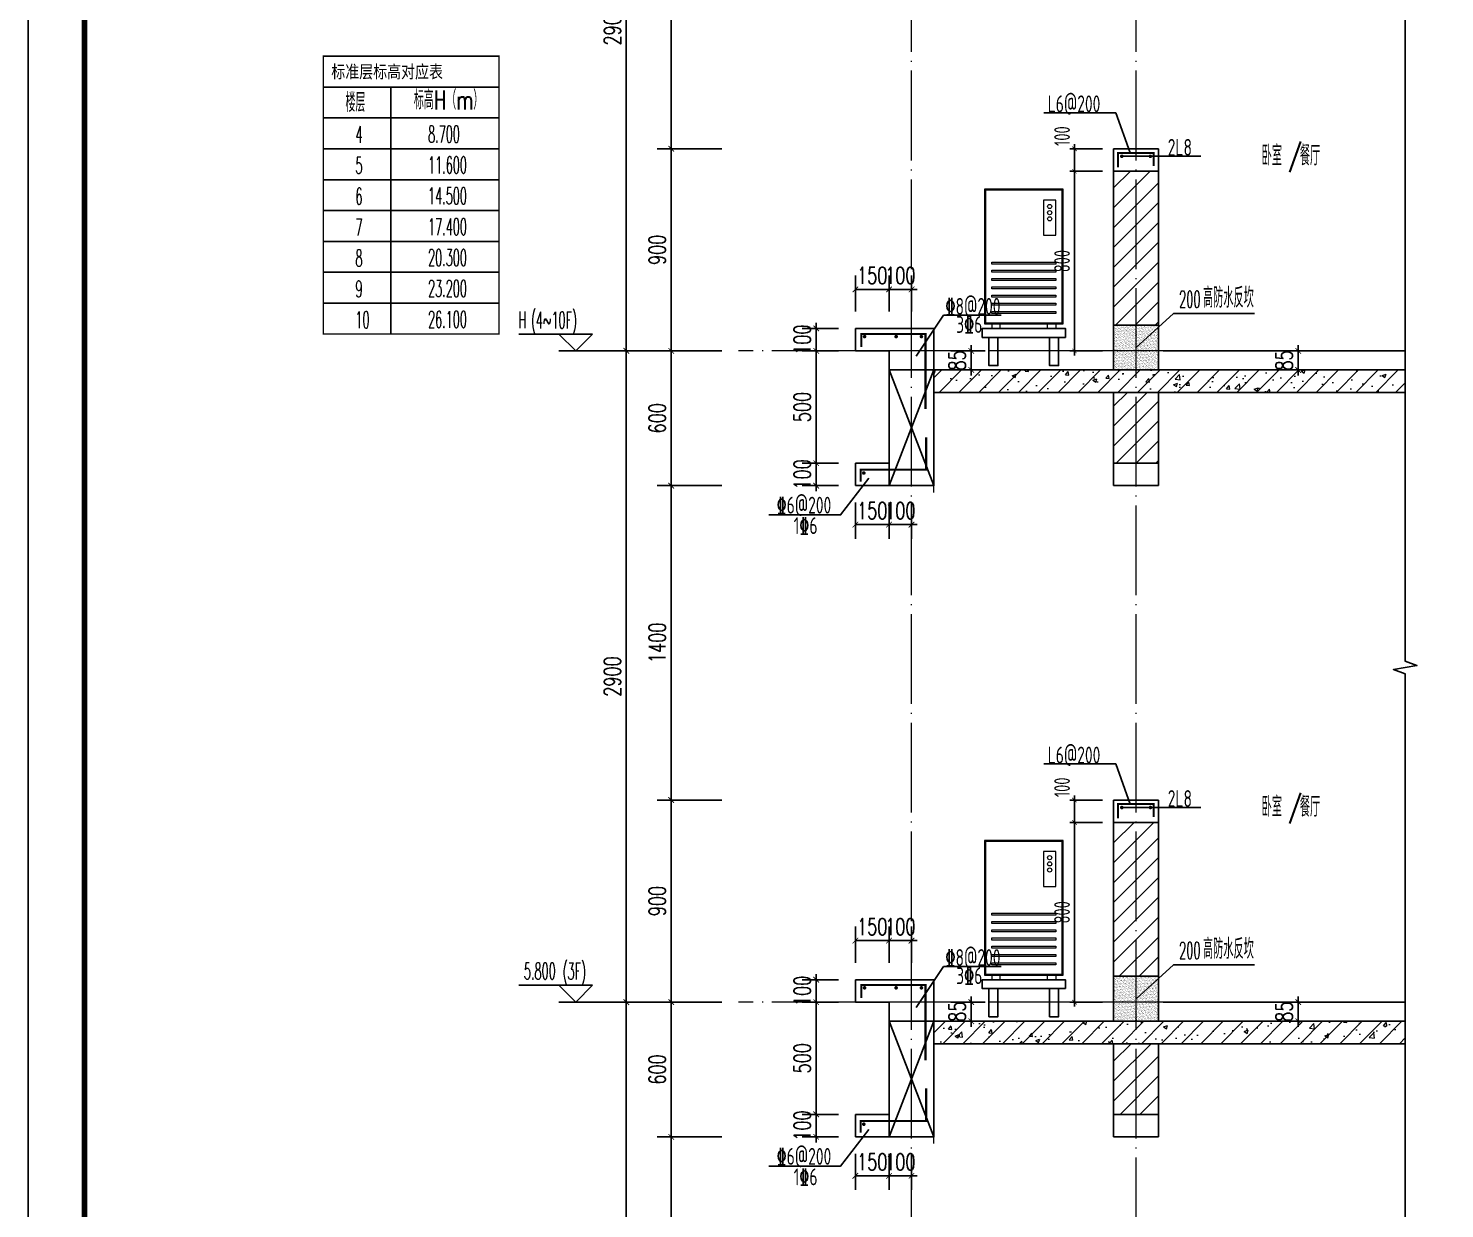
# Model space of a CAD drawing. Extents: x -668857 to 143095, y -247466 to 228182.
# Drawn here: x 81735 to 88043, y 157463 to 162720 of the extents above; entities that cross this region are included whole.
import ezdxf

# ---------------------------------------------------------------- set-up
doc = ezdxf.new("R2010")
doc.units = 0
doc.header["$LTSCALE"] = 1000
doc.linetypes.add('DOTE', pattern=[2.42, 2, -0.2, 0.02, -0.2])
doc.layers.get('0').update_dxf_attribs({"linetype": 'CONTINUOUS'})
doc.layers.get('DEFPOINTS').update_dxf_attribs({"linetype": 'CONTINUOUS'})
for name, color, linetype in [('C-Sheet-图框', 101, 'CONTINUOUS'), ('DIM', 2, 'CONTINUOUS'), ('DIM_ELEV', 3, 'CONTINUOUS'), ('DIM_IDEN', 67, 'CONTINUOUS'), ('DIM_SYMB', 3, 'CONTINUOUS'), ('PUB_DIM', 3, 'CONTINUOUS'), ('PUB_TEXT', 2, 'CONTINUOUS'), ('REIN', 6, 'CONTINUOUS'), ('S-大样-砼线', 7, 'CONTINUOUS'), ('S-引出线', 40, 'CONTINUOUS'), ('TEXT', 2, 'CONTINUOUS'), ('WALL', 5, 'CONTINUOUS'), ('yichutu', 7, 'CONTINUOUS'), ('看线', 251, 'CONTINUOUS'), ('空调外机', 8, 'CONTINUOUS'), ('立面-看线', 251, 'CONTINUOUS')]:
    doc.layers.add(name, color=color, linetype=linetype)
for name, color, linetype, lineweight in [('DOTE', 19, 'DOTE', 9), ('PUB_HATCH', 8, 'CONTINUOUS', 9), ('内粉刷', 37, 'CONTINUOUS', 9), ('图框', 9, 'CONTINUOUS', 18), ('平面-空调室外机', 143, 'CONTINUOUS', 9)]:
    doc.layers.add(name, color=color, linetype=linetype, lineweight=lineweight)
doc.styles.add('_TCH_DIM', font='SIMPLEX.shx', dxfattribs={"width": 0.7, "bigfont": 'GBCBIG.shx'})
doc.styles.add('_TCH_DIM_T3', font='SIMPLEX', dxfattribs={"width": 0.705882, "bigfont": 'GBCBIG'})
doc.styles.add('DIM_FONT_T3', font='SIMPLEX', dxfattribs={"width": 0.705882, "bigfont": 'GBCBIG'})
doc.styles.add('TSSD_DIMENSION', font='Tssdeng.shx', dxfattribs={"width": 0.7, "bigfont": 'tssdchn.shx'})
doc.styles.add('TSSD_REIN', font='tssdeng.shx', dxfattribs={"width": 0.7, "height": 300, "bigfont": 'tssdchn.shx'})
doc.styles.add('w', font='tssdeng.shx', dxfattribs={"width": 0.8, "bigfont": 'tssdchn.shx'})
doc.styles.add('宋体', font='', dxfattribs={"height": 50})
doc.styles.get('宋体').set_extended_font_data('SimSun')
doc.dimstyles.new('_TCH_ARCH&&25', dxfattribs={"dimtxt": 74.375, "dimasz": 25, "dimexe": 62.5, "dimexo": 75, "dimgap": 25, "dimtad": 1, "dimdec": 0, "dimzin": 0, "dimdsep": 46, "dimtxsty": '_TCH_DIM_T3', "dimblk": 'ARCHTICK', "dimcen": 0.09, "dimclrt": 7, "dimazin": 0, "dimtfac": 1, "dimtdec": 0, "dimtix": 1, "dimtmove": 2, "dimatfit": 3, "dimldrblk": 'ARCHTICK', "dimfxl": 0, "dimtolj": 1, "dimtzin": 0, "dimarcsym": 0})
doc.dimstyles.new('TSSD_20_20', dxfattribs={"dimtxt": 60, "dimasz": 20, "dimexe": 20, "dimexo": 50, "dimgap": 20, "dimtad": 1, "dimdec": 0, "dimzin": 0, "dimdsep": 46, "dimtxsty": 'TSSD_DIMENSION', "dimblk": 'ARCHTICK', "dimblk1": 'ARCHTICK', "dimblk2": 'ARCHTICK', "dimcen": 0, "dimdle": 20, "dimclrt": 7, "dimadec": 0, "dimazin": 0, "dimtfac": 1, "dimtdec": 0, "dimtix": 1, "dimtmove": 2, "dimatfit": 3, "dimfxl": 0, "dimtolj": 1, "dimtzin": 0, "dimarcsym": 0})
pattern_1 = [(45, (0, 44.88), (-44.1941915, 44.1941915), [])]

# ---------------------------------------------------------------- blocks, each defined once
blk = doc.blocks.new('GFDDDDRG')
at = {"layer": '图框'}
blk.add_lwpolyline([(923310, -107437), (923310, -159999), (893610, -159999), (893610, -107437)], close=True, dxfattribs=at)
blk.add_lwpolyline([(923310, -107437), (923310, -159999), (893610, -159999), (893610, -107437)], close=True, dxfattribs=at)
at = {"layer": '图框', "const_width": 50}
blk.add_lwpolyline([(894110, -159499), (922810, -159499), (922810, -108687), (894110, -108687)], close=True, dxfattribs=at)
blk = doc.blocks.new('yct-1051-594-26275-14850-25-1002.0')
at = {"layer": 'yichutu', "color": 7}
blk.add_lwpolyline([(0, 0), (0, 14850), (26275, 14850), (26275, 0)], close=True, dxfattribs=at)
blk = doc.blocks.new('A$C4D992532')
at = {"layer": 'C-Sheet-图框', "color": 0}
for p, q in [((-871.8, 1100), (-89.1, 1100)), ((-871.8, 1100), (-89.1, 1100)), ((-571.5, 1100), (-571.5, 0)), ((-871.8, 962.5), (-89.1, 962.5)), ((-871.8, 825), (-89.1, 825)), ((-871.8, 687.5), (-89.1, 687.5)), ((-871.8, 550), (-89.1, 550)), ((-871.8, 412.5), (-89.1, 412.5)), ((-871.8, 275), (-89.1, 275)), ((-871.8, 137.5), (-89.1, 137.5))]:
    blk.add_line(p, q, dxfattribs=at)
at = {"layer": 'C-Sheet-图框', "color": 0, "const_width": 6}
blk.add_lwpolyline([(-871.8, 0), (-89.1, 0), (-89.1, 1237.5), (-871.8, 1237.5)], close=True, dxfattribs=at)
at = {"layer": 'PUB_TEXT', "color": 2, "style": '宋体', "width": 0.8}
blk.add_text('标准层标高对应表', height=56.96, dxfattribs=at).set_placement((-835.8, 1139.9))
at = {"layer": 'PUB_TEXT', "style": '_TCH_DIM'}
for s, height, width, p in [('楼层', 84.4, 0.7, (-772.7, 989.5)), ('标高H（m）', 84.4, 0.7, (-468.2, 1000.6)), ('4', 74.4, 0.494118, (-728.4, 851.3)), ('8.700', 74.38, 0.494118, (-405, 853.2)), ('5', 74.4, 0.494118, (-728.4, 713.8)), ('11.600', 74.38, 0.494118, (-405, 715.7)), ('6', 74.4, 0.494118, (-728.4, 576.3)), ('14.500', 74.38, 0.494118, (-405, 578.2)), ('7', 74.4, 0.494118, (-728.4, 438.8)), ('17.400', 74.38, 0.494118, (-405, 440.7)), ('8', 74.4, 0.494118, (-728.4, 301.3)), ('20.300', 74.38, 0.494118, (-405, 303.2)), ('9', 74.4, 0.494118, (-728.4, 163.8)), ('23.200', 74.38, 0.494118, (-405, 165.7)), ('10', 74.38, 0.494118, (-728.4, 26.3)), ('26.100', 74.38, 0.494118, (-405, 28.2))]:
    blk.add_text(s, height=height, dxfattribs=dict(at, width=width)).set_placement(p)
blk = doc.blocks.new('kongtiao')
for p, q in [((-338.7, 49), (-338.7, -550.8)), ((11, 49), (-338.7, 49)), ((-334.1, 44.4), (-334.1, -546.2)), ((6.4, 44.4), (-334.1, 44.4)), ((6.4, -546.2), (6.4, 44.4)), ((11, -550.8), (11, 49)), ((-76.2, -0.5), (-76.2, -156.5)), ((-21.1, -0.5), (-76.2, -0.5)), ((-21.1, -156.5), (-21.1, -0.5)), ((-76.2, -156.5), (-21.1, -156.5)), ((-338.7, -550.8), (11, -550.8)), ((-334.1, -546.2), (6.4, -546.2)), ((-306.6, -550.8), (-306.6, -571.2)), ((-269.8, -571.2), (-269.8, -550.8)), ((-57.9, -571.2), (-57.9, -550.8)), ((-21.1, -550.8), (-21.1, -571.2)), ((-306.6, -571.2), (-269.8, -571.2)), ((-21.1, -571.2), (-57.9, -571.2))]:
    blk.add_line(p, q)
for points in [[(-306.6, -275.4), (-21.1, -275.4), (-21.1, -284.6), (-306.6, -284.6)], [(-306.6, -312.1), (-21.1, -312.1), (-21.1, -321.3), (-306.6, -321.3)], [(-306.6, -348.8), (-21.1, -348.8), (-21.1, -358), (-306.6, -358)], [(-306.6, -385.6), (-21.1, -385.6), (-21.1, -394.7), (-306.6, -394.7)], [(-306.6, -422.3), (-21.1, -422.3), (-21.1, -431.5), (-306.6, -431.5)], [(-306.6, -459), (-21.1, -459), (-21.1, -468.2), (-306.6, -468.2)], [(-306.6, -495.7), (-21.1, -495.7), (-21.1, -504.9), (-306.6, -504.9)]]:
    blk.add_lwpolyline(points, close=True)
for centre in [(-48.7, -28), (-48.7, -55.6), (-48.7, -83.1)]:
    blk.add_circle(centre, 9.18)
blk = doc.blocks.new('_ArchTick')
at = {"color": 0, "linetype": 'ByBlock', "const_width": 0.15}
blk.add_lwpolyline([(-0.5, -0.5), (0.5, 0.5)], dxfattribs=at)
blk = doc.blocks.new('*D2155')
at = {"layer": 'DEFPOINTS', "color": 0}
for p in [(926373.2, -117186.1), (926547.8, -117186.1), (926547.8, -117286.1)]:
    blk.add_point(p, dxfattribs=at)
at = {"layer": 'PUB_DIM', "color": 0, "lineweight": -2}
for p, q in [((926472.8, -117186.1), (926310.7, -117186.1)), ((926373.2, -117186.1), (926373.2, -117161.1)), ((926373.2, -117286.1), (926373.2, -117186.1)), ((926472.8, -117286.1), (926310.7, -117286.1)), ((926373.2, -117286.1), (926373.2, -117311.1))]:
    blk.add_line(p, q, dxfattribs=at)
at = {"layer": 'PUB_DIM', "color": 0, "lineweight": -2, "xscale": 25, "yscale": 25, "zscale": 25}
for p, rotation in [((926373.2, -117186.1), 270), ((926373.2, -117286.1), 90)]:
    blk.add_blockref('_ArchTick', p, dxfattribs=dict(at, rotation=rotation))
at = {"layer": 'PUB_DIM', "color": 7, "insert": (926311, -117236.1), "char_height": 74.38, "attachment_point": 5, "rotation": 90, "style": '_TCH_DIM_T3'}
blk.add_mtext('\\A1;100', dxfattribs=at)
blk = doc.blocks.new('*D2156')
at = {"layer": 'DEFPOINTS', "color": 0}
for p in [(926373.2, -117286.1), (926547.8, -117286.1), (926547.8, -117786.1)]:
    blk.add_point(p, dxfattribs=at)
at = {"layer": 'PUB_DIM', "color": 0, "lineweight": -2}
for p, q in [((926472.8, -117286.1), (926310.7, -117286.1)), ((926373.2, -117786.1), (926373.2, -117286.1)), ((926472.8, -117786.1), (926310.7, -117786.1))]:
    blk.add_line(p, q, dxfattribs=at)
at = {"layer": 'PUB_DIM', "color": 0, "lineweight": -2, "xscale": 25, "yscale": 25, "zscale": 25}
for p, rotation in [((926373.2, -117286.1), 90), ((926373.2, -117786.1), 270)]:
    blk.add_blockref('_ArchTick', p, dxfattribs=dict(at, rotation=rotation))
at = {"layer": 'PUB_DIM', "color": 7, "insert": (926311, -117536.1), "char_height": 74.38, "attachment_point": 5, "rotation": 90, "style": '_TCH_DIM_T3'}
blk.add_mtext('\\A1;500', dxfattribs=at)
blk = doc.blocks.new('*D2157')
at = {"layer": 'DEFPOINTS', "color": 0}
for p in [(926373.2, -117786.1), (926547.8, -117786.1), (926547.8, -117886.1)]:
    blk.add_point(p, dxfattribs=at)
at = {"layer": 'PUB_DIM', "color": 0, "lineweight": -2}
for p, q in [((926373.2, -117786.1), (926373.2, -117761.1)), ((926472.8, -117786.1), (926310.7, -117786.1)), ((926373.2, -117886.1), (926373.2, -117786.1)), ((926472.8, -117886.1), (926310.7, -117886.1)), ((926373.2, -117886.1), (926373.2, -117911.1))]:
    blk.add_line(p, q, dxfattribs=at)
at = {"layer": 'PUB_DIM', "color": 0, "lineweight": -2, "xscale": 25, "yscale": 25, "zscale": 25}
for p, rotation in [((926373.2, -117786.1), 270), ((926373.2, -117886.1), 90)]:
    blk.add_blockref('_ArchTick', p, dxfattribs=dict(at, rotation=rotation))
at = {"layer": 'PUB_DIM', "color": 7, "insert": (926311, -117836.1), "char_height": 74.38, "attachment_point": 5, "rotation": 90, "style": '_TCH_DIM_T3'}
blk.add_mtext('\\A1;100', dxfattribs=at)
blk = doc.blocks.new('*D2158')
at = {"layer": 'DEFPOINTS', "color": 0}
for p in [(926547.8, -117886.1), (926697.8, -117886.1), (926697.8, -118059.8)]:
    blk.add_point(p, dxfattribs=at)
at = {"layer": 'PUB_DIM', "color": 0, "lineweight": -2}
for p, q in [((926547.8, -117961.1), (926547.8, -118122.3)), ((926697.8, -117961.1), (926697.8, -118122.3)), ((926547.8, -118059.8), (926697.8, -118059.8))]:
    blk.add_line(p, q, dxfattribs=at)
at = {"layer": 'PUB_DIM', "color": 0, "lineweight": -2, "xscale": 25, "yscale": 25, "zscale": 25, "rotation": 180}
blk.add_blockref('_ArchTick', (926547.8, -118059.8), dxfattribs=at)
at = {"layer": 'PUB_DIM', "color": 0, "lineweight": -2, "xscale": 25, "yscale": 25, "zscale": 25}
blk.add_blockref('_ArchTick', (926697.8, -118059.8), dxfattribs=at)
at = {"layer": 'PUB_DIM', "color": 7, "insert": (926622.8, -117997.6), "char_height": 74.38, "attachment_point": 5, "style": '_TCH_DIM_T3'}
blk.add_mtext('\\A1;150', dxfattribs=at)
blk = doc.blocks.new('*D2159')
at = {"layer": 'DEFPOINTS', "color": 0}
for p in [(926697.8, -117886.1), (926797.8, -117886.1), (926797.8, -118059.8)]:
    blk.add_point(p, dxfattribs=at)
at = {"layer": 'PUB_DIM', "color": 0, "lineweight": -2}
for p, q in [((926697.8, -117961.1), (926697.8, -118122.3)), ((926797.8, -117961.1), (926797.8, -118122.3)), ((926697.8, -118059.8), (926672.8, -118059.8)), ((926697.8, -118059.8), (926797.8, -118059.8)), ((926797.8, -118059.8), (926822.8, -118059.8))]:
    blk.add_line(p, q, dxfattribs=at)
at = {"layer": 'PUB_DIM', "color": 0, "lineweight": -2, "xscale": 25, "yscale": 25, "zscale": 25}
blk.add_blockref('_ArchTick', (926697.8, -118059.8), dxfattribs=at)
at = {"layer": 'PUB_DIM', "color": 0, "lineweight": -2, "xscale": 25, "yscale": 25, "zscale": 25, "rotation": 180}
blk.add_blockref('_ArchTick', (926797.8, -118059.8), dxfattribs=at)
at = {"layer": 'PUB_DIM', "color": 7, "insert": (926747.8, -117997.6), "char_height": 74.38, "attachment_point": 5, "style": '_TCH_DIM_T3'}
blk.add_mtext('\\A1;100', dxfattribs=at)
blk = doc.blocks.new('*D2160')
at = {"layer": 'DEFPOINTS', "color": 0}
for p in [(928354.1, -117286.1), (928520.1, -117286.1), (928354.1, -117371.1)]:
    blk.add_point(p, dxfattribs=at)
at = {"layer": 'PUB_DIM', "color": 0, "lineweight": -2}
for p, q in [((928520.1, -117286.1), (928520.1, -117261.1)), ((928429.1, -117286.1), (928582.6, -117286.1)), ((928520.1, -117371.1), (928520.1, -117286.1)), ((928429.1, -117371.1), (928582.6, -117371.1)), ((928520.1, -117371.1), (928520.1, -117396.1))]:
    blk.add_line(p, q, dxfattribs=at)
at = {"layer": 'PUB_DIM', "color": 0, "lineweight": -2, "xscale": 25, "yscale": 25, "zscale": 25}
for p, rotation in [((928520.1, -117286.1), 270), ((928520.1, -117371.1), 90)]:
    blk.add_blockref('_ArchTick', p, dxfattribs=dict(at, rotation=rotation))
at = {"layer": 'PUB_DIM', "color": 7, "insert": (928457.9, -117328.6), "char_height": 74.38, "attachment_point": 5, "rotation": 90, "style": '_TCH_DIM_T3'}
blk.add_mtext('\\A1;85', dxfattribs=at)
blk = doc.blocks.new('*D2161')
at = {"layer": 'DEFPOINTS', "color": 0}
for p in [(926697.8, -117012.4), (926547.8, -117186.1), (926697.8, -117186.1)]:
    blk.add_point(p, dxfattribs=at)
at = {"layer": 'PUB_DIM', "color": 0, "lineweight": -2}
for p, q in [((926547.8, -117111.1), (926547.8, -116949.9)), ((926697.8, -117111.1), (926697.8, -116949.9)), ((926547.8, -117012.4), (926697.8, -117012.4))]:
    blk.add_line(p, q, dxfattribs=at)
at = {"layer": 'PUB_DIM', "color": 0, "lineweight": -2, "xscale": 25, "yscale": 25, "zscale": 25, "rotation": 180}
blk.add_blockref('_ArchTick', (926547.8, -117012.4), dxfattribs=at)
at = {"layer": 'PUB_DIM', "color": 0, "lineweight": -2, "xscale": 25, "yscale": 25, "zscale": 25}
blk.add_blockref('_ArchTick', (926697.8, -117012.4), dxfattribs=at)
at = {"layer": 'PUB_DIM', "color": 7, "insert": (926622.8, -116950.2), "char_height": 74.38, "attachment_point": 5, "style": '_TCH_DIM_T3'}
blk.add_mtext('\\A1;150', dxfattribs=at)
blk = doc.blocks.new('*D2162')
at = {"layer": 'DEFPOINTS', "color": 0}
for p in [(926797.8, -117012.4), (926697.8, -117186.1), (926797.8, -117186.1)]:
    blk.add_point(p, dxfattribs=at)
at = {"layer": 'PUB_DIM', "color": 0, "lineweight": -2}
for p, q in [((926697.8, -117111.1), (926697.8, -116949.9)), ((926797.8, -117111.1), (926797.8, -116949.9)), ((926697.8, -117012.4), (926672.8, -117012.4)), ((926697.8, -117012.4), (926797.8, -117012.4)), ((926797.8, -117012.4), (926822.8, -117012.4))]:
    blk.add_line(p, q, dxfattribs=at)
at = {"layer": 'PUB_DIM', "color": 0, "lineweight": -2, "xscale": 25, "yscale": 25, "zscale": 25}
blk.add_blockref('_ArchTick', (926697.8, -117012.4), dxfattribs=at)
at = {"layer": 'PUB_DIM', "color": 0, "lineweight": -2, "xscale": 25, "yscale": 25, "zscale": 25, "rotation": 180}
blk.add_blockref('_ArchTick', (926797.8, -117012.4), dxfattribs=at)
at = {"layer": 'PUB_DIM', "color": 7, "insert": (926747.8, -116950.2), "char_height": 74.38, "attachment_point": 5, "style": '_TCH_DIM_T3'}
blk.add_mtext('\\A1;100', dxfattribs=at)
blk = doc.blocks.new('*D2163')
at = {"layer": 'DEFPOINTS', "color": 0}
for p in [(926897.8, -117286.1), (927063.8, -117286.1), (926897.8, -117371.1)]:
    blk.add_point(p, dxfattribs=at)
at = {"layer": 'PUB_DIM', "color": 0, "lineweight": -2}
for p, q in [((927063.8, -117286.1), (927063.8, -117261.1)), ((926972.8, -117286.1), (927126.3, -117286.1)), ((927063.8, -117371.1), (927063.8, -117286.1)), ((926972.8, -117371.1), (927126.3, -117371.1)), ((927063.8, -117371.1), (927063.8, -117396.1))]:
    blk.add_line(p, q, dxfattribs=at)
at = {"layer": 'PUB_DIM', "color": 0, "lineweight": -2, "xscale": 25, "yscale": 25, "zscale": 25}
for p, rotation in [((927063.8, -117286.1), 270), ((927063.8, -117371.1), 90)]:
    blk.add_blockref('_ArchTick', p, dxfattribs=dict(at, rotation=rotation))
at = {"layer": 'PUB_DIM', "color": 7, "insert": (927001.6, -117328.6), "char_height": 74.38, "attachment_point": 5, "rotation": 90, "style": '_TCH_DIM_T3'}
blk.add_mtext('\\A1;85', dxfattribs=at)
blk = doc.blocks.new('*D2496')
at = {"layer": 'DEFPOINTS', "color": 0}
for p in [(84598.4, 157783.2), (84898.4, 157783.2), (84898.4, 156383.2)]:
    blk.add_point(p, dxfattribs=at)
at = {"layer": 'PUB_DIM', "color": 0, "lineweight": -2}
for p, q in [((84823.4, 157783.2), (84535.9, 157783.2)), ((84598.4, 156383.2), (84598.4, 157783.2)), ((84823.4, 156383.2), (84535.9, 156383.2))]:
    blk.add_line(p, q, dxfattribs=at)
at = {"layer": 'PUB_DIM', "color": 0, "lineweight": -2, "xscale": 25, "yscale": 25, "zscale": 25}
for p, rotation in [((84598.4, 157783.2), 90), ((84598.4, 156383.2), 270)]:
    blk.add_blockref('_ArchTick', p, dxfattribs=dict(at, rotation=rotation))
at = {"layer": 'PUB_DIM', "color": 7, "insert": (84536.2, 157083.2), "char_height": 74.38, "attachment_point": 5, "rotation": 90, "style": '_TCH_DIM_T3'}
blk.add_mtext('\\A1;1400', dxfattribs=at)
blk = doc.blocks.new('*D2497')
at = {"layer": 'DEFPOINTS', "color": 0}
for p in [(84598.4, 158383.2), (84898.4, 158383.2), (84898.4, 157783.2)]:
    blk.add_point(p, dxfattribs=at)
at = {"layer": 'PUB_DIM', "color": 0, "lineweight": -2}
for p, q in [((84823.4, 158383.2), (84535.9, 158383.2)), ((84598.4, 157783.2), (84598.4, 158383.2)), ((84823.4, 157783.2), (84535.9, 157783.2))]:
    blk.add_line(p, q, dxfattribs=at)
at = {"layer": 'PUB_DIM', "color": 0, "lineweight": -2, "xscale": 25, "yscale": 25, "zscale": 25}
for p, rotation in [((84598.4, 158383.2), 90), ((84598.4, 157783.2), 270)]:
    blk.add_blockref('_ArchTick', p, dxfattribs=dict(at, rotation=rotation))
at = {"layer": 'PUB_DIM', "color": 7, "insert": (84536.2, 158083.2), "char_height": 74.38, "attachment_point": 5, "rotation": 90, "style": '_TCH_DIM_T3'}
blk.add_mtext('\\A1;600', dxfattribs=at)
blk = doc.blocks.new('*D2498')
at = {"layer": 'DEFPOINTS', "color": 0}
for p in [(84598.4, 159283.2), (84898.4, 159283.2), (84898.4, 158383.2)]:
    blk.add_point(p, dxfattribs=at)
at = {"layer": 'PUB_DIM', "color": 0, "lineweight": -2}
for p, q in [((84823.4, 159283.2), (84535.9, 159283.2)), ((84598.4, 158383.2), (84598.4, 159283.2)), ((84823.4, 158383.2), (84535.9, 158383.2))]:
    blk.add_line(p, q, dxfattribs=at)
at = {"layer": 'PUB_DIM', "color": 0, "lineweight": -2, "xscale": 25, "yscale": 25, "zscale": 25}
for p, rotation in [((84598.4, 159283.2), 90), ((84598.4, 158383.2), 270)]:
    blk.add_blockref('_ArchTick', p, dxfattribs=dict(at, rotation=rotation))
at = {"layer": 'PUB_DIM', "color": 7, "insert": (84536.2, 158833.2), "char_height": 74.38, "attachment_point": 5, "rotation": 90, "style": '_TCH_DIM_T3'}
blk.add_mtext('\\A1;900', dxfattribs=at)
blk = doc.blocks.new('*D2499')
at = {"layer": 'DEFPOINTS', "color": 0}
for p in [(84598.4, 160683.2), (84898.4, 160683.2), (84898.4, 159283.2)]:
    blk.add_point(p, dxfattribs=at)
at = {"layer": 'PUB_DIM', "color": 0, "lineweight": -2}
for p, q in [((84823.4, 160683.2), (84535.9, 160683.2)), ((84598.4, 159283.2), (84598.4, 160683.2)), ((84823.4, 159283.2), (84535.9, 159283.2))]:
    blk.add_line(p, q, dxfattribs=at)
at = {"layer": 'PUB_DIM', "color": 0, "lineweight": -2, "xscale": 25, "yscale": 25, "zscale": 25}
for p, rotation in [((84598.4, 160683.2), 90), ((84598.4, 159283.2), 270)]:
    blk.add_blockref('_ArchTick', p, dxfattribs=dict(at, rotation=rotation))
at = {"layer": 'PUB_DIM', "color": 7, "insert": (84536.2, 159983.2), "char_height": 74.38, "attachment_point": 5, "rotation": 90, "style": '_TCH_DIM_T3'}
blk.add_mtext('\\A1;1400', dxfattribs=at)
blk = doc.blocks.new('*D2500')
at = {"layer": 'DEFPOINTS', "color": 0}
for p in [(84598.4, 161283.2), (84898.4, 161283.2), (84898.4, 160683.2)]:
    blk.add_point(p, dxfattribs=at)
at = {"layer": 'PUB_DIM', "color": 0, "lineweight": -2}
for p, q in [((84823.4, 161283.2), (84535.9, 161283.2)), ((84598.4, 160683.2), (84598.4, 161283.2)), ((84823.4, 160683.2), (84535.9, 160683.2))]:
    blk.add_line(p, q, dxfattribs=at)
at = {"layer": 'PUB_DIM', "color": 0, "lineweight": -2, "xscale": 25, "yscale": 25, "zscale": 25}
for p, rotation in [((84598.4, 161283.2), 90), ((84598.4, 160683.2), 270)]:
    blk.add_blockref('_ArchTick', p, dxfattribs=dict(at, rotation=rotation))
at = {"layer": 'PUB_DIM', "color": 7, "insert": (84536.2, 160983.2), "char_height": 74.38, "attachment_point": 5, "rotation": 90, "style": '_TCH_DIM_T3'}
blk.add_mtext('\\A1;600', dxfattribs=at)
blk = doc.blocks.new('*D2501')
at = {"layer": 'DEFPOINTS', "color": 0}
for p in [(84598.4, 162183.2), (84898.4, 162183.2), (84898.4, 161283.2)]:
    blk.add_point(p, dxfattribs=at)
at = {"layer": 'PUB_DIM', "color": 0, "lineweight": -2}
for p, q in [((84823.4, 162183.2), (84535.9, 162183.2)), ((84598.4, 161283.2), (84598.4, 162183.2)), ((84823.4, 161283.2), (84535.9, 161283.2))]:
    blk.add_line(p, q, dxfattribs=at)
at = {"layer": 'PUB_DIM', "color": 0, "lineweight": -2, "xscale": 25, "yscale": 25, "zscale": 25}
for p, rotation in [((84598.4, 162183.2), 90), ((84598.4, 161283.2), 270)]:
    blk.add_blockref('_ArchTick', p, dxfattribs=dict(at, rotation=rotation))
at = {"layer": 'PUB_DIM', "color": 7, "insert": (84536.2, 161733.2), "char_height": 74.38, "attachment_point": 5, "rotation": 90, "style": '_TCH_DIM_T3'}
blk.add_mtext('\\A1;900', dxfattribs=at)
blk = doc.blocks.new('*D2502')
at = {"layer": 'DEFPOINTS', "color": 0}
for p in [(84598.4, 163583.2), (84898.4, 163583.2), (84898.4, 162183.2)]:
    blk.add_point(p, dxfattribs=at)
at = {"layer": 'PUB_DIM', "color": 0, "lineweight": -2}
for p, q in [((84823.4, 163583.2), (84535.9, 163583.2)), ((84598.4, 162183.2), (84598.4, 163583.2)), ((84823.4, 162183.2), (84535.9, 162183.2))]:
    blk.add_line(p, q, dxfattribs=at)
at = {"layer": 'PUB_DIM', "color": 0, "lineweight": -2, "xscale": 25, "yscale": 25, "zscale": 25}
for p, rotation in [((84598.4, 163583.2), 90), ((84598.4, 162183.2), 270)]:
    blk.add_blockref('_ArchTick', p, dxfattribs=dict(at, rotation=rotation))
at = {"layer": 'PUB_DIM', "color": 7, "insert": (84536.2, 162883.2), "char_height": 74.38, "attachment_point": 5, "rotation": 90, "style": '_TCH_DIM_T3'}
blk.add_mtext('\\A1;1400', dxfattribs=at)
blk = doc.blocks.new('*D2510')
at = {"layer": 'DEFPOINTS', "color": 0}
for p in [(84398.4, 158383.2), (84898.4, 158383.2), (84898.4, 155483.2)]:
    blk.add_point(p, dxfattribs=at)
at = {"layer": 'PUB_DIM', "color": 0, "lineweight": -2}
for p, q in [((84823.4, 158383.2), (84335.9, 158383.2)), ((84398.4, 155483.2), (84398.4, 158383.2)), ((84823.4, 155483.2), (84335.9, 155483.2))]:
    blk.add_line(p, q, dxfattribs=at)
at = {"layer": 'PUB_DIM', "color": 0, "lineweight": -2, "xscale": 25, "yscale": 25, "zscale": 25}
for p, rotation in [((84398.4, 158383.2), 90), ((84398.4, 155483.2), 270)]:
    blk.add_blockref('_ArchTick', p, dxfattribs=dict(at, rotation=rotation))
at = {"layer": 'PUB_DIM', "color": 7, "insert": (84336.2, 156933.2), "char_height": 74.38, "attachment_point": 5, "rotation": 90, "style": '_TCH_DIM_T3'}
blk.add_mtext('\\A1;2900', dxfattribs=at)
blk = doc.blocks.new('*D2511')
at = {"layer": 'DEFPOINTS', "color": 0}
for p in [(84398.4, 161283.2), (84898.4, 161283.2), (84898.4, 158383.2)]:
    blk.add_point(p, dxfattribs=at)
at = {"layer": 'PUB_DIM', "color": 0, "lineweight": -2}
for p, q in [((84823.4, 161283.2), (84335.9, 161283.2)), ((84398.4, 158383.2), (84398.4, 161283.2)), ((84823.4, 158383.2), (84335.9, 158383.2))]:
    blk.add_line(p, q, dxfattribs=at)
at = {"layer": 'PUB_DIM', "color": 0, "lineweight": -2, "xscale": 25, "yscale": 25, "zscale": 25}
for p, rotation in [((84398.4, 161283.2), 90), ((84398.4, 158383.2), 270)]:
    blk.add_blockref('_ArchTick', p, dxfattribs=dict(at, rotation=rotation))
at = {"layer": 'PUB_DIM', "color": 7, "insert": (84336.2, 159833.2), "char_height": 74.38, "attachment_point": 5, "rotation": 90, "style": '_TCH_DIM_T3'}
blk.add_mtext('\\A1;2900', dxfattribs=at)
blk = doc.blocks.new('*D2512')
at = {"layer": 'DEFPOINTS', "color": 0}
for p in [(84398.4, 164183.2), (84898.4, 164183.2), (84898.4, 161283.2)]:
    blk.add_point(p, dxfattribs=at)
at = {"layer": 'PUB_DIM', "color": 0, "lineweight": -2}
for p, q in [((84823.4, 164183.2), (84335.9, 164183.2)), ((84398.4, 161283.2), (84398.4, 164183.2)), ((84823.4, 161283.2), (84335.9, 161283.2))]:
    blk.add_line(p, q, dxfattribs=at)
at = {"layer": 'PUB_DIM', "color": 0, "lineweight": -2, "xscale": 25, "yscale": 25, "zscale": 25}
for p, rotation in [((84398.4, 164183.2), 90), ((84398.4, 161283.2), 270)]:
    blk.add_blockref('_ArchTick', p, dxfattribs=dict(at, rotation=rotation))
at = {"layer": 'PUB_DIM', "color": 7, "insert": (84336.2, 162733.2), "char_height": 74.38, "attachment_point": 5, "rotation": 90, "style": '_TCH_DIM_T3'}
blk.add_mtext('\\A1;2900', dxfattribs=at)
blk = doc.blocks.new('20210809.02282059')
at = {"layer": 'REIN', "const_width": 9}
blk.add_lwpolyline([(87484.2, 66580.9), (87484.2, 66644.7), (87644.1, 66644.7), (87644.1, 66586.8)], dxfattribs=at)
at = {"layer": 'REIN', "const_width": 8}
for points in [[(87497.7, 66629.7, 1), (87505.7, 66629.7, 1)], [(87625.1, 66629.7, 1), (87633.1, 66629.7, 1)]]:
    blk.add_lwpolyline(points, format="xyb", close=True, dxfattribs=at)
at = {"layer": 'S-引出线'}
for p, q in [((87474.6, 66823.8), (87154.5, 66823.8)), ((87538.8, 66644.7), (87474.6, 66823.8)), ((87501.7, 66629.7), (87853.3, 66629.7))]:
    blk.add_line(p, q, dxfattribs=at)
at = {"layer": 'TEXT', "style": 'w', "width": 0.7}
for s, p in [('L6@200', (87171.5, 66825.9)), ('2L8', (87706.2, 66632.1))]:
    blk.add_text(s, height=75, rotation=0, dxfattribs=at).set_placement(p)
blk = doc.blocks.new('A$C124E38C7')
at = {"layer": 'REIN'}
for points in [[(411.3, 827.6, 9, 9, 0), (411.3, 885.8, 9, 9, 0), (697.1, 885.8, 9, 9, 0), (697.1, 551.1, 9, 9, 0)], [(407.7, 227.9, 9, 9, 0), (407.7, 280.9, 9, 9, 0), (700.1, 280.9, 9, 9, 0), (700.1, 425.3, 9, 9, 0)]]:
    blk.add_lwpolyline(points, format="xyseb", dxfattribs=at)
at = {"layer": 'REIN', "const_width": 8}
for points in [[(421.8, 873.5, 1), (429.8, 873.5, 1)], [(562.3, 873.5, 1), (570.3, 873.5, 1)], [(674.9, 873.5, 1), (682.9, 873.5, 1)], [(418.3, 266.1, 1), (426.3, 266.1, 1)]]:
    blk.add_lwpolyline(points, format="xyb", close=True, dxfattribs=at)
at = {"layer": 'S-大样-砼线'}
for p, q in [((534.9, 724.9), (734.9, 209.8)), ((734.9, 724.9), (534.9, 209.8))]:
    blk.add_line(p, q, dxfattribs=at)
blk.add_lwpolyline([(734.9, 724.9), (534.9, 724.9), (534.9, 209.8), (734.9, 209.8)], close=True, dxfattribs=at)
at = {"layer": 'S-引出线'}
for points in [[(655.5, 786.1), (777.7, 968.3), (1034.7, 968.3)], [(445.3, 242.7), (318.6, 79.6), (0, 79.6)]]:
    blk.add_lwpolyline(points, dxfattribs=at)
at = {"layer": 'TEXT', "style": 'TSSD_REIN', "width": 0.7}
for s, p in [('%%1328@200', (785.9, 970.9)), ('3%%1326', (833.8, 890.1)), ('%%1326@200', (33.9, 85.5)), ('1%%1326', (110.1, -5.8))]:
    blk.add_text(s, height=75, rotation=0, dxfattribs=at).set_placement(p)
blk = doc.blocks.new('*D3124')
at = {"layer": 'DEFPOINTS', "color": 0}
for p in [(86394, 162183.2), (86568.6, 162183.2), (86568.6, 162083.2)]:
    blk.add_point(p, dxfattribs=at)
at = {"layer": 'DIM', "color": 0, "lineweight": -2}
for p, q in [((86518.6, 162183.2), (86374, 162183.2)), ((86394, 162063.2), (86394, 162203.2)), ((86518.6, 162083.2), (86374, 162083.2))]:
    blk.add_line(p, q, dxfattribs=at)
at = {"layer": 'DIM', "color": 0, "lineweight": -2, "xscale": 20, "yscale": 20, "zscale": 20}
for p, rotation in [((86394, 162183.2), 90), ((86394, 162083.2), 270)]:
    blk.add_blockref('_ArchTick', p, dxfattribs=dict(at, rotation=rotation))
at = {"layer": 'DIM', "color": 7, "insert": (86339, 162239.7), "char_height": 70, "attachment_point": 5, "rotation": 90, "style": 'TSSD_DIMENSION'}
blk.add_mtext('\\A1;100', dxfattribs=at)
blk = doc.blocks.new('*D3125')
at = {"layer": 'DEFPOINTS', "color": 0}
for p in [(86394, 159283.2), (86568.6, 159283.2), (86568.6, 159183.2)]:
    blk.add_point(p, dxfattribs=at)
at = {"layer": 'DIM', "color": 0, "lineweight": -2}
for p, q in [((86518.6, 159283.2), (86374, 159283.2)), ((86394, 159163.2), (86394, 159303.2)), ((86518.6, 159183.2), (86374, 159183.2))]:
    blk.add_line(p, q, dxfattribs=at)
at = {"layer": 'DIM', "color": 0, "lineweight": -2, "xscale": 20, "yscale": 20, "zscale": 20}
for p, rotation in [((86394, 159283.2), 90), ((86394, 159183.2), 270)]:
    blk.add_blockref('_ArchTick', p, dxfattribs=dict(at, rotation=rotation))
at = {"layer": 'DIM', "color": 7, "insert": (86339, 159339.7), "char_height": 70, "attachment_point": 5, "rotation": 90, "style": 'TSSD_DIMENSION'}
blk.add_mtext('\\A1;100', dxfattribs=at)
blk = doc.blocks.new('*D3143')
at = {"layer": 'DEFPOINTS', "color": 0}
for p in [(86394, 162083.2), (86568.6, 162083.2), (86568.6, 161283.2)]:
    blk.add_point(p, dxfattribs=at)
at = {"layer": 'DIM', "color": 0, "lineweight": -2}
for p, q in [((86518.6, 162083.2), (86374, 162083.2)), ((86394, 161263.2), (86394, 162103.2)), ((86518.6, 161283.2), (86374, 161283.2))]:
    blk.add_line(p, q, dxfattribs=at)
at = {"layer": 'DIM', "color": 0, "lineweight": -2, "xscale": 20, "yscale": 20, "zscale": 20}
for p, rotation in [((86394, 162083.2), 90), ((86394, 161283.2), 270)]:
    blk.add_blockref('_ArchTick', p, dxfattribs=dict(at, rotation=rotation))
at = {"layer": 'DIM', "color": 7, "insert": (86339, 161683.2), "char_height": 70, "attachment_point": 5, "rotation": 90, "style": 'TSSD_DIMENSION'}
blk.add_mtext('\\A1;800', dxfattribs=at)
blk = doc.blocks.new('*D3145')
at = {"layer": 'DEFPOINTS', "color": 0}
for p in [(86394, 159183.2), (86568.6, 159183.2), (86568.6, 158383.2)]:
    blk.add_point(p, dxfattribs=at)
at = {"layer": 'DIM', "color": 0, "lineweight": -2}
for p, q in [((86518.6, 159183.2), (86374, 159183.2)), ((86394, 158363.2), (86394, 159203.2)), ((86518.6, 158383.2), (86374, 158383.2))]:
    blk.add_line(p, q, dxfattribs=at)
at = {"layer": 'DIM', "color": 0, "lineweight": -2, "xscale": 20, "yscale": 20, "zscale": 20}
for p, rotation in [((86394, 159183.2), 90), ((86394, 158383.2), 270)]:
    blk.add_blockref('_ArchTick', p, dxfattribs=dict(at, rotation=rotation))
at = {"layer": 'DIM', "color": 7, "insert": (86339, 158783.2), "char_height": 70, "attachment_point": 5, "rotation": 90, "style": 'TSSD_DIMENSION'}
blk.add_mtext('\\A1;800', dxfattribs=at)
blk = doc.blocks.new('GHFHFHFCSDC')
at = {"layer": 'PUB_HATCH'}
h = blk.add_hatch(dxfattribs=at)
h.set_pattern_fill('普通砖', color=256, scale=25, style=0)
h.set_pattern_definition(pattern_1)
h.paths.add_polyline_path([(927897.8, -117171.1), (927897.8, -116486.1), (927697.8, -116486.1), (927697.8, -117171.1)])
h = blk.add_hatch(dxfattribs=at)
h.set_pattern_fill('钢筋混凝土', color=256, scale=25, style=0)
h.set_pattern_definition([(45, (0, 0), (-44.194174, 44.194174), []), (50, (0, 0), (179.315046, -15.688034), [18.75, -206.25]), (355, (0, 0), (-34.687833, 188.048033), [15, -165]), (100.4514, (14.94, -1.3), (144.627345, 172.359886), [15.935047, -175.285528]), (46.1842, (0, 50), (266.81026, -41.379754), [28.125, -309.375]), (96.6356, (22.23, 46.55), (233.66568, 243.52947), [23.90257, -262.92825]), (351.1842, (0, 50), (233.66549, 243.52965), [22.5, -247.5]), (21, (25, 37.5), (149.226763, -100.654723), [18.75, -206.25]), (326, (25, 37.5), (60.828833, 181.28751), [15, -165]), (71.4514, (37.44, 29.11), (210.055657, 80.632624), [15.935047, -175.285528]), (37.5, (0, 0), (3.039964, 83.2234635), [0, -163, 0, -167.5, 0, -165.625]), (7.5, (0, 0), (65.767384, 98.602928), [0, -95.5, 0, -159.25, 0, -63.125]), (327.5, (-55.75, 0), (133.455609, -5.638718), [0, -62.5, 0, -195, 0, -258.75]), (317.5, (-80.75, 0), (145.796542, 25.026246), [0, -81.25, 0, -129.5, 0, -183.75])])
h.paths.add_polyline_path([(926897.8, -117371.1), (926897.8, -117471.1), (928996.3, -117471.1), (928996.3, -117371.1)])
h = blk.add_hatch(dxfattribs=at)
h.set_pattern_fill('普通砖', color=256, scale=25, style=0)
h.set_pattern_definition(pattern_1)
h.paths.add_polyline_path([(927697.8, -117786.1), (927897.8, -117786.1), (927897.8, -117471.1), (927697.8, -117471.1)])
at = {"layer": '立面-看线'}
h = blk.add_hatch(dxfattribs=at)
h.set_pattern_fill('碎沙', color=256, scale=4)
h.set_pattern_definition([(37.5, (126644.578, -502733.035), (-0.32000626, 9.78826475), [0, -7.7216, 0, -8.636, 0, -8.255]), (7.5, (126644.578, -502733.035), (8.99046566, 14.33650201), [0, -4.1656, 0, -6.9596, 0, -2.667]), (327.5, (126638.33, -502733.035), (15.819847405, 0.02874369), [0, -2.54, 0, -9.144, 0, -11.938]), (317.5, (126638.33, -502733.035), (15.27112905, 4.45858647), [0, -1.27, 0, -5.9944, 0, -6.858])])
h.paths.add_polyline_path([(927697.8, -117371.1), (927897.8, -117371.1), (927897.8, -117171.1), (927697.8, -117171.1)])
at = {"layer": 'DIM_IDEN'}
for p, q in [((927797.8, -117271.1), (927964.6, -117119.6)), ((927964.6, -117119.6), (928324.8, -117119.6))]:
    blk.add_line(p, q, dxfattribs=at)
at = {"layer": 'PUB_HATCH', "color": 215}
blk.add_line((926897.8, -117916.1), (926897.8, -117886.1), dxfattribs=at)
at = {"layer": 'WALL'}
for p, q in [((927697.8, -116486.1), (927697.8, -116386.1)), ((927697.8, -116386.1), (927897.8, -116386.1)), ((927897.8, -116486.1), (927897.8, -116386.1)), ((927697.8, -116486.1), (927897.8, -116486.1)), ((927697.8, -117171.1), (927697.8, -116486.1)), ((927897.8, -117171.1), (927897.8, -116486.1)), ((926897.8, -117186.1), (926547.8, -117186.1)), ((926547.8, -117186.1), (926547.8, -117286.1)), ((926897.8, -117371.1), (926897.8, -117186.1)), ((927697.8, -117171.1), (927897.8, -117171.1)), ((926547.8, -117286.1), (926697.8, -117286.1)), ((926697.8, -117286.1), (926697.8, -117786.1)), ((928996.3, -117371.1), (926897.8, -117371.1)), ((928996.3, -117471.1), (928996.3, -117371.1)), ((926897.8, -117886.1), (926897.8, -117471.1)), ((928996.3, -117471.1), (926897.8, -117471.1)), ((927697.8, -117786.1), (927697.8, -117471.1)), ((927697.8, -117471.1), (927897.8, -117471.1)), ((927897.8, -117786.1), (927897.8, -117471.1)), ((926697.8, -117786.1), (926547.8, -117786.1)), ((926547.8, -117786.1), (926547.8, -117886.1)), ((927697.8, -117886.1), (927697.8, -117786.1)), ((927697.8, -117786.1), (927897.8, -117786.1)), ((927897.8, -117886.1), (927897.8, -117786.1)), ((926547.8, -117886.1), (926897.8, -117886.1)), ((927697.8, -117886.1), (927897.8, -117886.1))]:
    blk.add_line(p, q, dxfattribs=at)
blk.add_lwpolyline([(927697.8, -117171.1), (927897.8, -117171.1), (927897.8, -117371.1), (927697.8, -117371.1)], close=True, dxfattribs=at)
at = {"layer": '看线', "color": 32}
blk.add_lwpolyline([(928996.3, -117286.1), (927917.8, -117286.1)], dxfattribs=at)
at = {"layer": '空调外机', "linetype": 'Continuous'}
blk.add_lwpolyline([(927482.8, -117226.1), (927112.8, -117226.1), (927112.8, -117186.1), (927482.8, -117186.1)], close=True, dxfattribs=at)
for points in [[(927182.8, -117226.1), (927182.8, -117351.1), (927142.8, -117351.1), (927142.8, -117226.1)], [(927412.8, -117226.1), (927412.8, -117351.1), (927452.8, -117351.1), (927452.8, -117226.1)]]:
    blk.add_lwpolyline(points, dxfattribs=at)
at = {"layer": '平面-空调室外机'}
blk.add_blockref('kongtiao', (927461.7, -116614.9), dxfattribs=at)
at = {"layer": 'PUB_TEXT', "style": 'DIM_FONT_T3'}
for s, height, width, p in [('卧室', 89.36, 0.705882, (928357, -116460.5)), ('/', 89.4, 0.705882, (928476.2, -116460.5)), ('餐厅', 89.36, 0.705882, (928527.2, -116460.5)), ('高防水反坎', 89.36, 0.705882, (928095.5, -117093.3)), ('200', 74.38, 0.49827, (927989.6, -117093.3))]:
    blk.add_text(s, height=height, dxfattribs=dict(at, width=width)).set_placement(p)
at = {"layer": 'PUB_DIM'}
dim = blk.add_aligned_dim(p1=(926547.8, -117186.1), p2=(926697.8, -117186.1), distance=173.7, text='150', dimstyle='_TCH_ARCH&&25', dxfattribs=at)
dim.commit()
dim.dimension.update_dxf_attribs({"geometry": '*D2161', "text_midpoint": (926622.8, -116950.2)})
for p1, p2, distance, picture, middle in [((926697.8, -117186.1), (926797.8, -117186.1), 173.7, '*D2162', (926747.8, -116950.2)), ((926547.8, -117286.1), (926547.8, -117186.1), 174.6, '*D2155', (926311, -117236.1)), ((926897.8, -117371.1), (926897.8, -117286.1), -166, '*D2163', (927001.6, -117328.6)), ((928354.1, -117371.1), (928354.1, -117286.1), -166, '*D2160', (928457.9, -117328.6)), ((926547.8, -117786.1), (926547.8, -117286.1), 174.6, '*D2156', (926311, -117536.1)), ((926547.8, -117886.1), (926547.8, -117786.1), 174.6, '*D2157', (926311, -117836.1)), ((926547.8, -117886.1), (926697.8, -117886.1), -173.7, '*D2158', (926622.8, -117997.6)), ((926697.8, -117886.1), (926797.8, -117886.1), -173.7, '*D2159', (926747.8, -117997.6))]:
    dim = blk.add_aligned_dim(p1=p1, p2=p2, distance=distance, dimstyle='_TCH_ARCH&&25', dxfattribs=at)
    dim.commit()
    dim.dimension.update_dxf_attribs({"geometry": picture, "text_midpoint": middle})

msp = doc.modelspace()

# ---------------------------------------------------------------- linework, layer by layer
at = {"layer": 'DIM_ELEV'}
for p, q in [((84248.38, 161358.23), (83920.38, 161358.23)), ((84173.38, 161283.23), (84098.38, 161358.23)), ((84173.38, 161283.23), (84248.38, 161358.23)), ((84598.38, 161283.23), (84098.38, 161283.23)), ((84248.38, 158458.23), (83920.38, 158458.23)), ((84173.38, 158383.23), (84098.38, 158458.23)), ((84173.38, 158383.23), (84248.38, 158458.23)), ((84598.38, 158383.23), (84098.38, 158383.23))]:
    msp.add_line(p, q, dxfattribs=at)
at = {"layer": 'DIM_SYMB'}
msp.add_lwpolyline([(87867.1, 168563.23), (87867.1, 159901.35), (87919.6, 159882.24), (87814.6, 159863.73), (87867.1, 159845.1), (87867.1, 151183.22)], dxfattribs=at)
at = {"layer": 'DOTE', "color": 1, "linetype": 'DOTE', "ltscale": 0.2}
for p, q in [((85668.58, 151483.22), (85668.58, 169163.23)), ((86668.58, 151483.22), (86668.58, 169163.23)), ((87867.1, 161283.23), (84898.38, 161283.23)), ((87867.1, 158383.23), (84898.38, 158383.23))]:
    msp.add_line(p, q, dxfattribs=at)

# ---------------------------------------------------------------- block references
at = {"xscale": 0.5, "yscale": 0.5, "zscale": 0.5}
msp.add_blockref('GFDDDDRG', (-365069.74, 227309.73), dxfattribs=at)
for name, p in [('A$C4D992532', (83920.38, 161358.23)), ('GHFHFHFCSDC', (-841129.24, 278569.31)), ('GHFHFHFCSDC', (-841129.24, 275669.31))]:
    msp.add_blockref(name, p)
at = {"layer": 'REIN'}
for p in [(-896.61, 95520.12), (-896.61, 92620.12)]:
    msp.add_blockref('20210809.02282059', p, dxfattribs=at)
at = {"layer": 'yichutu', "rotation": 270}
msp.add_blockref('yct-1051-594-26275-14850-25-1002.0', (81735.15, 173591.25), dxfattribs=at)
at = {"layer": '内粉刷'}
for p in [(85033.66, 160473.33), (85033.66, 157573.33)]:
    msp.add_blockref('A$C124E38C7', p, dxfattribs=at)

# ---------------------------------------------------------------- texts
at = {"layer": 'PUB_TEXT', "style": '_TCH_DIM', "width": 0.494118}
for s, height, p in [('H', 74.38, (83917.78, 161384.48)), ('(4~10F)', 74.375, (83973.56, 161383.25)), ('5.800', 74.375, (83942.28, 158484.48)), ('(3F)', 74.375, (84114.43, 158483.25))]:
    msp.add_text(s, height=height, dxfattribs=at).set_placement(p)

# ---------------------------------------------------------------- dimensions: what is measured, and where the dimension line sits
at = {"layer": 'DIM'}
for base, p1, p2, picture, middle in [((86393.97, 162183.23), (86568.58, 162083.23), (86568.58, 162183.23), '*D3124', (86338.97, 162239.67)), ((86393.97, 159283.23), (86568.58, 159183.23), (86568.58, 159283.23), '*D3125', (86338.97, 159339.67))]:
    dim = msp.add_linear_dim(base=base, p1=p1, p2=p2, angle=90, dimstyle='TSSD_20_20', override={"dimtxt": 70}, dxfattribs=at)
    dim.commit()
    dim.dimension.update_dxf_attribs({"geometry": picture, "text_midpoint": middle, "dimtype": 161})
for p1, p2, picture, middle in [((86568.58, 161283.23), (86568.58, 162083.23), '*D3143', (86338.97, 161683.23)), ((86568.58, 158383.23), (86568.58, 159183.23), '*D3145', (86338.97, 158783.23))]:
    dim = msp.add_aligned_dim(p1=p1, p2=p2, distance=174.61, dimstyle='TSSD_20_20', override={"dimtxt": 70}, dxfattribs=at)
    dim.commit()
    dim.dimension.update_dxf_attribs({"geometry": picture, "text_midpoint": middle})
at = {"layer": 'PUB_DIM'}
for p1, p2, distance, picture, middle in [((84898.38, 161283.23), (84898.38, 164183.23), 500, '*D2512', (84336.19, 162733.23)), ((84898.38, 162183.23), (84898.38, 163583.23), 300, '*D2502', (84536.19, 162883.23)), ((84898.38, 161283.23), (84898.38, 162183.23), 300, '*D2501', (84536.19, 161733.23)), ((84898.38, 158383.23), (84898.38, 161283.23), 500, '*D2511', (84336.19, 159833.23)), ((84898.38, 160683.23), (84898.38, 161283.23), 300, '*D2500', (84536.19, 160983.23)), ((84898.38, 159283.23), (84898.38, 160683.23), 300, '*D2499', (84536.19, 159983.23)), ((84898.38, 158383.23), (84898.38, 159283.23), 300, '*D2498', (84536.19, 158833.23)), ((84898.38, 155483.23), (84898.38, 158383.23), 500, '*D2510', (84336.19, 156933.23)), ((84898.38, 157783.23), (84898.38, 158383.23), 300, '*D2497', (84536.19, 158083.23)), ((84898.38, 156383.23), (84898.38, 157783.23), 300, '*D2496', (84536.19, 157083.23))]:
    dim = msp.add_aligned_dim(p1=p1, p2=p2, distance=distance, dimstyle='_TCH_ARCH&&25', dxfattribs=at)
    dim.commit()
    dim.dimension.update_dxf_attribs({"geometry": picture, "text_midpoint": middle})

doc.saveas('drawing.dxf')
